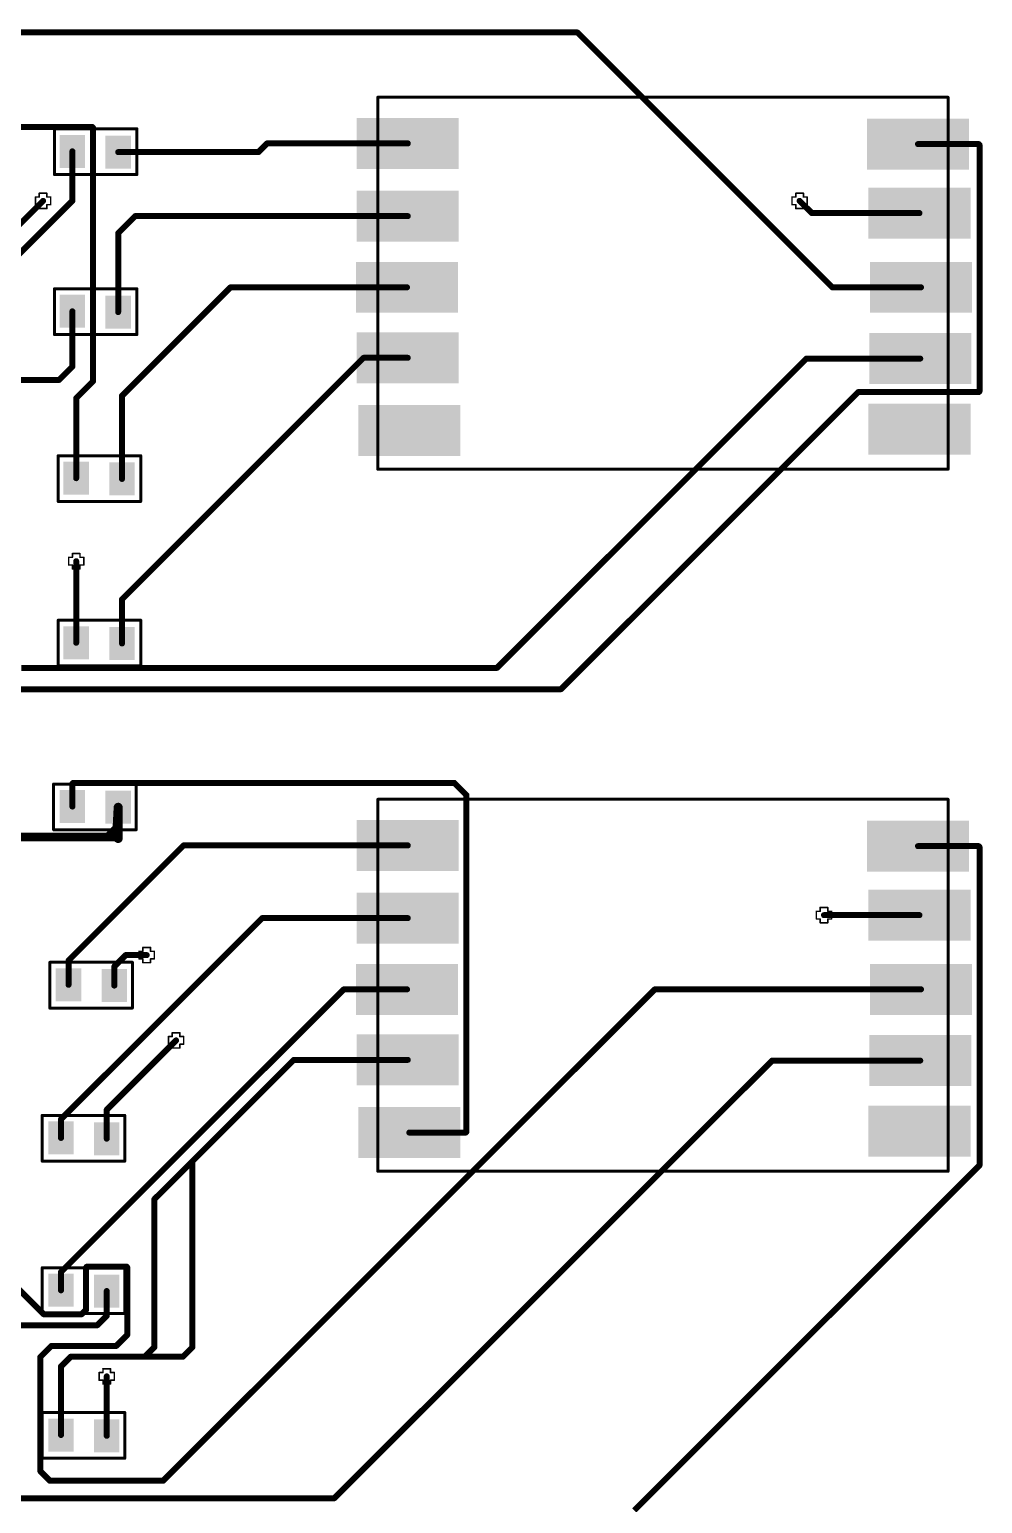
# Paper-space layout 'Лист1' of a CAD drawing. Header units: millimetres. Extents: x 20 to 579, y 6 to 381.
# Drawn here: x 195.99 to 227.75, y 294.32 to 343.47 of the extents above; entities that cross this region are included whole.
import ezdxf

# ---------------------------------------------------------------- set-up
doc = ezdxf.new("R2010")
doc.units = ezdxf.units.MM
for name, color, linetype in [('DrillDrawing', 1, 'Continuous'), ('Mechanical2', 216, 'Continuous'), ('TopLayer', 1, 'Continuous')]:
    doc.layers.add(name, color=color, linetype=linetype)

psp = doc.layouts.new('Лист1')

# ---------------------------------------------------------------- hatches: boundary and pattern name
at = {"layer": 'TopLayer'}
for points in [[(210.296, 340.521), (210.296, 338.821), (206.896, 338.821), (206.896, 340.521)], [(227.296, 340.496), (227.296, 338.796), (223.896, 338.796), (223.896, 340.496)], [(196.995, 338.855), (196.995, 339.955), (197.845, 339.955), (197.845, 338.855)], [(198.52, 338.83), (198.52, 339.93), (199.37, 339.93), (199.37, 338.83)], [(227.346, 338.197), (227.346, 336.497), (223.946, 336.497), (223.946, 338.197)], [(210.296, 338.096), (210.296, 336.396), (206.896, 336.396), (206.896, 338.096)], [(210.271, 335.721), (210.271, 334.021), (206.871, 334.021), (206.871, 335.721)], [(227.396, 335.721), (227.396, 334.021), (223.996, 334.021), (223.996, 335.721)], [(196.995, 333.521), (196.995, 334.621), (197.845, 334.621), (197.845, 333.521)], [(198.52, 333.496), (198.52, 334.596), (199.37, 334.596), (199.37, 333.496)], [(210.296, 333.371), (210.296, 331.671), (206.896, 331.671), (206.896, 333.371)], [(227.371, 333.346), (227.371, 331.646), (223.971, 331.646), (223.971, 333.346)], [(210.346, 330.946), (210.346, 329.246), (206.946, 329.246), (206.946, 330.946)], [(227.346, 330.996), (227.346, 329.296), (223.946, 329.296), (223.946, 330.996)], [(197.121, 327.958), (197.121, 329.058), (197.971, 329.058), (197.971, 327.958)], [(198.646, 327.933), (198.646, 329.033), (199.496, 329.033), (199.496, 327.933)], [(197.122, 322.472), (197.122, 323.572), (197.972, 323.572), (197.972, 322.472)], [(198.647, 322.447), (198.647, 323.547), (199.497, 323.547), (199.497, 322.447)], [(197.845, 318.111), (197.845, 317.011), (196.995, 317.011), (196.995, 318.111)], [(199.37, 318.086), (199.37, 316.986), (198.52, 316.986), (198.52, 318.086)], [(210.296, 317.115), (210.296, 315.415), (206.896, 315.415), (206.896, 317.115)], [(227.296, 317.09), (227.296, 315.39), (223.896, 315.39), (223.896, 317.09)], [(210.296, 314.69), (210.296, 312.99), (206.896, 312.99), (206.896, 314.69)], [(227.346, 314.79), (227.346, 313.09), (223.946, 313.09), (223.946, 314.79)], [(197.717, 312.167), (197.717, 311.067), (196.867, 311.067), (196.867, 312.167)], [(199.242, 312.142), (199.242, 311.042), (198.392, 311.042), (198.392, 312.142)], [(210.271, 312.315), (210.271, 310.615), (206.871, 310.615), (206.871, 312.315)], [(227.396, 312.315), (227.396, 310.615), (223.996, 310.615), (223.996, 312.315)], [(210.296, 309.965), (210.296, 308.265), (206.896, 308.265), (206.896, 309.965)], [(227.371, 309.94), (227.371, 308.24), (223.971, 308.24), (223.971, 309.94)], [(210.346, 307.54), (210.346, 305.84), (206.946, 305.84), (206.946, 307.54)], [(227.346, 307.59), (227.346, 305.89), (223.946, 305.89), (223.946, 307.59)], [(197.464, 307.062), (197.464, 305.962), (196.614, 305.962), (196.614, 307.062)], [(198.989, 307.037), (198.989, 305.937), (198.139, 305.937), (198.139, 307.037)], [(197.464, 301.982), (197.464, 300.882), (196.614, 300.882), (196.614, 301.982)], [(198.989, 301.957), (198.989, 300.857), (198.139, 300.857), (198.139, 301.957)], [(197.464, 297.156), (197.464, 296.056), (196.614, 296.056), (196.614, 297.156)], [(198.989, 297.131), (198.989, 296.031), (198.139, 296.031), (198.139, 297.131)]]:
    psp.add_hatch(color=256, dxfattribs=at).paths.add_polyline_path(points)

# ---------------------------------------------------------------- linework, layer by layer
at = {"layer": 'DrillDrawing', "const_width": 0.0508}
for points in [[(196.188, 337.627), (196.188, 337.881)], [(196.188, 337.881), (196.315, 337.881)], [(196.188, 337.627), (196.315, 337.627)], [(196.315, 337.881), (196.315, 338.008)], [(196.315, 338.008), (196.569, 338.008)], [(196.315, 337.5), (196.315, 337.627)], [(196.569, 337.881), (196.569, 338.008)], [(196.569, 337.881), (196.696, 337.881)], [(196.569, 337.627), (196.696, 337.627)], [(196.569, 337.5), (196.569, 337.627)], [(196.696, 337.627), (196.696, 337.881)], [(221.397, 337.627), (221.397, 337.881)], [(221.397, 337.881), (221.524, 337.881)], [(221.397, 337.627), (221.524, 337.627)], [(221.524, 337.881), (221.524, 338.008)], [(221.524, 338.008), (221.778, 338.008)], [(221.524, 337.5), (221.524, 337.627)], [(221.778, 337.881), (221.778, 338.008)], [(221.778, 337.881), (221.905, 337.881)], [(221.778, 337.627), (221.905, 337.627)], [(221.778, 337.5), (221.778, 337.627)], [(221.905, 337.627), (221.905, 337.881)], [(196.315, 337.5), (196.569, 337.5)], [(221.524, 337.5), (221.778, 337.5)], [(197.293, 325.613), (197.293, 325.867)], [(197.293, 325.867), (197.42, 325.867)], [(197.42, 325.867), (197.42, 325.994)], [(197.42, 325.994), (197.674, 325.994)], [(197.674, 325.867), (197.674, 325.994)], [(197.674, 325.867), (197.801, 325.867)], [(197.801, 325.613), (197.801, 325.867)], [(197.293, 325.613), (197.42, 325.613)], [(197.42, 325.486), (197.42, 325.613)], [(197.42, 325.486), (197.674, 325.486)], [(197.674, 325.613), (197.801, 325.613)], [(197.674, 325.486), (197.674, 325.613)], [(222.21, 313.813), (222.21, 314.067)], [(222.21, 314.067), (222.337, 314.067)], [(222.337, 314.067), (222.337, 314.194)], [(222.337, 314.194), (222.591, 314.194)], [(222.591, 314.067), (222.591, 314.194)], [(222.591, 314.067), (222.718, 314.067)], [(222.718, 313.813), (222.718, 314.067)], [(222.21, 313.813), (222.337, 313.813)], [(222.337, 313.686), (222.337, 313.813)], [(222.337, 313.686), (222.591, 313.686)], [(222.591, 313.813), (222.718, 313.813)], [(222.591, 313.686), (222.591, 313.813)], [(199.642, 312.481), (199.642, 312.735)], [(199.642, 312.735), (199.769, 312.735)], [(199.769, 312.735), (199.769, 312.862)], [(199.769, 312.862), (200.023, 312.862)], [(200.023, 312.735), (200.023, 312.862)], [(200.023, 312.735), (200.15, 312.735)], [(200.15, 312.481), (200.15, 312.735)], [(199.642, 312.481), (199.769, 312.481)], [(199.769, 312.354), (199.769, 312.481)], [(199.769, 312.354), (200.023, 312.354)], [(200.023, 312.481), (200.15, 312.481)], [(200.023, 312.354), (200.023, 312.481)], [(200.62, 309.637), (200.62, 309.891)], [(200.62, 309.891), (200.747, 309.891)], [(200.62, 309.637), (200.747, 309.637)], [(200.747, 309.891), (200.747, 310.018)], [(200.747, 310.018), (201.001, 310.018)], [(200.747, 309.51), (200.747, 309.637)], [(201.001, 309.891), (201.001, 310.018)], [(201.001, 309.891), (201.128, 309.891)], [(201.001, 309.637), (201.128, 309.637)], [(201.001, 309.51), (201.001, 309.637)], [(201.128, 309.637), (201.128, 309.891)], [(200.747, 309.51), (201.001, 309.51)], [(198.437, 298.689), (198.437, 298.816)], [(198.437, 298.816), (198.691, 298.816)], [(198.691, 298.689), (198.691, 298.816)], [(198.31, 298.435), (198.31, 298.689)], [(198.31, 298.689), (198.437, 298.689)], [(198.31, 298.435), (198.437, 298.435)], [(198.437, 298.308), (198.437, 298.435)], [(198.437, 298.308), (198.691, 298.308)], [(198.691, 298.689), (198.818, 298.689)], [(198.691, 298.435), (198.818, 298.435)], [(198.691, 298.308), (198.691, 298.435)], [(198.818, 298.435), (198.818, 298.689)]]:
    psp.add_lwpolyline(points, dxfattribs=at)
at = {"layer": 'DrillDrawing', "const_width": 0.0254}
for points in [[(196.175, 337.881, 1), (196.2, 337.881, 1)], [(196.175, 337.881, 1), (196.2, 337.881, 1)], [(196.175, 337.627, 1), (196.2, 337.627, 1)], [(196.175, 337.627, 1), (196.2, 337.627, 1)], [(196.302, 338.008, 1), (196.327, 338.008, 1)], [(196.302, 338.008, 1), (196.327, 338.008, 1)], [(196.302, 337.881, 1), (196.327, 337.881, 1)], [(196.302, 337.881, 1), (196.327, 337.881, 1)], [(196.302, 337.627, 1), (196.327, 337.627, 1)], [(196.302, 337.627, 1), (196.327, 337.627, 1)], [(196.556, 338.008, 1), (196.581, 338.008, 1)], [(196.556, 338.008, 1), (196.581, 338.008, 1)], [(196.556, 337.881, 1), (196.581, 337.881, 1)], [(196.556, 337.881, 1), (196.581, 337.881, 1)], [(196.556, 337.627, 1), (196.581, 337.627, 1)], [(196.556, 337.627, 1), (196.581, 337.627, 1)], [(196.683, 337.881, 1), (196.708, 337.881, 1)], [(196.683, 337.881, 1), (196.708, 337.881, 1)], [(196.683, 337.627, 1), (196.708, 337.627, 1)], [(196.683, 337.627, 1), (196.708, 337.627, 1)], [(221.385, 337.881, 1), (221.41, 337.881, 1)], [(221.385, 337.881, 1), (221.41, 337.881, 1)], [(221.385, 337.627, 1), (221.41, 337.627, 1)], [(221.385, 337.627, 1), (221.41, 337.627, 1)], [(221.512, 338.008, 1), (221.537, 338.008, 1)], [(221.512, 338.008, 1), (221.537, 338.008, 1)], [(221.512, 337.881, 1), (221.537, 337.881, 1)], [(221.512, 337.881, 1), (221.537, 337.881, 1)], [(221.512, 337.627, 1), (221.537, 337.627, 1)], [(221.512, 337.627, 1), (221.537, 337.627, 1)], [(221.766, 338.008, 1), (221.791, 338.008, 1)], [(221.766, 338.008, 1), (221.791, 338.008, 1)], [(221.766, 337.881, 1), (221.791, 337.881, 1)], [(221.766, 337.881, 1), (221.791, 337.881, 1)], [(221.766, 337.627, 1), (221.791, 337.627, 1)], [(221.766, 337.627, 1), (221.791, 337.627, 1)], [(221.893, 337.881, 1), (221.918, 337.881, 1)], [(221.893, 337.881, 1), (221.918, 337.881, 1)], [(221.893, 337.627, 1), (221.918, 337.627, 1)], [(221.893, 337.627, 1), (221.918, 337.627, 1)], [(196.302, 337.5, 1), (196.327, 337.5, 1)], [(196.302, 337.5, 1), (196.327, 337.5, 1)], [(196.556, 337.5, 1), (196.581, 337.5, 1)], [(196.556, 337.5, 1), (196.581, 337.5, 1)], [(221.512, 337.5, 1), (221.537, 337.5, 1)], [(221.512, 337.5, 1), (221.537, 337.5, 1)], [(221.766, 337.5, 1), (221.791, 337.5, 1)], [(221.766, 337.5, 1), (221.791, 337.5, 1)], [(197.28, 325.867, 1), (197.305, 325.867, 1)], [(197.28, 325.867, 1), (197.305, 325.867, 1)], [(197.407, 325.994, 1), (197.432, 325.994, 1)], [(197.407, 325.994, 1), (197.432, 325.994, 1)], [(197.407, 325.867, 1), (197.432, 325.867, 1)], [(197.407, 325.867, 1), (197.432, 325.867, 1)], [(197.661, 325.994, 1), (197.686, 325.994, 1)], [(197.661, 325.994, 1), (197.686, 325.994, 1)], [(197.661, 325.867, 1), (197.686, 325.867, 1)], [(197.661, 325.867, 1), (197.686, 325.867, 1)], [(197.788, 325.867, 1), (197.813, 325.867, 1)], [(197.788, 325.867, 1), (197.813, 325.867, 1)], [(197.28, 325.613, 1), (197.305, 325.613, 1)], [(197.28, 325.613, 1), (197.305, 325.613, 1)], [(197.407, 325.613, 1), (197.432, 325.613, 1)], [(197.407, 325.613, 1), (197.432, 325.613, 1)], [(197.407, 325.486, 1), (197.432, 325.486, 1)], [(197.407, 325.486, 1), (197.432, 325.486, 1)], [(197.661, 325.613, 1), (197.686, 325.613, 1)], [(197.661, 325.613, 1), (197.686, 325.613, 1)], [(197.661, 325.486, 1), (197.686, 325.486, 1)], [(197.661, 325.486, 1), (197.686, 325.486, 1)], [(197.788, 325.613, 1), (197.813, 325.613, 1)], [(197.788, 325.613, 1), (197.813, 325.613, 1)], [(222.197, 314.067, 1), (222.223, 314.067, 1)], [(222.197, 314.067, 1), (222.223, 314.067, 1)], [(222.324, 314.194, 1), (222.35, 314.194, 1)], [(222.324, 314.194, 1), (222.35, 314.194, 1)], [(222.324, 314.067, 1), (222.35, 314.067, 1)], [(222.324, 314.067, 1), (222.35, 314.067, 1)], [(222.578, 314.194, 1), (222.604, 314.194, 1)], [(222.578, 314.194, 1), (222.604, 314.194, 1)], [(222.578, 314.067, 1), (222.604, 314.067, 1)], [(222.578, 314.067, 1), (222.604, 314.067, 1)], [(222.705, 314.067, 1), (222.731, 314.067, 1)], [(222.705, 314.067, 1), (222.731, 314.067, 1)], [(222.197, 313.813, 1), (222.223, 313.813, 1)], [(222.197, 313.813, 1), (222.223, 313.813, 1)], [(222.324, 313.813, 1), (222.35, 313.813, 1)], [(222.324, 313.813, 1), (222.35, 313.813, 1)], [(222.324, 313.686, 1), (222.35, 313.686, 1)], [(222.324, 313.686, 1), (222.35, 313.686, 1)], [(222.578, 313.813, 1), (222.604, 313.813, 1)], [(222.578, 313.813, 1), (222.604, 313.813, 1)], [(222.578, 313.686, 1), (222.604, 313.686, 1)], [(222.578, 313.686, 1), (222.604, 313.686, 1)], [(222.705, 313.813, 1), (222.731, 313.813, 1)], [(222.705, 313.813, 1), (222.731, 313.813, 1)], [(199.629, 312.735, 1), (199.655, 312.735, 1)], [(199.629, 312.735, 1), (199.655, 312.735, 1)], [(199.756, 312.862, 1), (199.782, 312.862, 1)], [(199.756, 312.862, 1), (199.782, 312.862, 1)], [(199.756, 312.735, 1), (199.782, 312.735, 1)], [(199.756, 312.735, 1), (199.782, 312.735, 1)], [(200.01, 312.862, 1), (200.036, 312.862, 1)], [(200.01, 312.862, 1), (200.036, 312.862, 1)], [(200.01, 312.735, 1), (200.036, 312.735, 1)], [(200.01, 312.735, 1), (200.036, 312.735, 1)], [(200.137, 312.735, 1), (200.163, 312.735, 1)], [(200.137, 312.735, 1), (200.163, 312.735, 1)], [(199.629, 312.481, 1), (199.655, 312.481, 1)], [(199.629, 312.481, 1), (199.655, 312.481, 1)], [(199.756, 312.481, 1), (199.782, 312.481, 1)], [(199.756, 312.481, 1), (199.782, 312.481, 1)], [(199.756, 312.354, 1), (199.782, 312.354, 1)], [(199.756, 312.354, 1), (199.782, 312.354, 1)], [(200.01, 312.481, 1), (200.036, 312.481, 1)], [(200.01, 312.481, 1), (200.036, 312.481, 1)], [(200.01, 312.354, 1), (200.036, 312.354, 1)], [(200.01, 312.354, 1), (200.036, 312.354, 1)], [(200.137, 312.481, 1), (200.163, 312.481, 1)], [(200.137, 312.481, 1), (200.163, 312.481, 1)], [(200.607, 309.891, 1), (200.633, 309.891, 1)], [(200.607, 309.891, 1), (200.633, 309.891, 1)], [(200.607, 309.637, 1), (200.633, 309.637, 1)], [(200.607, 309.637, 1), (200.633, 309.637, 1)], [(200.734, 310.018, 1), (200.76, 310.018, 1)], [(200.734, 310.018, 1), (200.76, 310.018, 1)], [(200.734, 309.891, 1), (200.76, 309.891, 1)], [(200.734, 309.891, 1), (200.76, 309.891, 1)], [(200.734, 309.637, 1), (200.76, 309.637, 1)], [(200.734, 309.637, 1), (200.76, 309.637, 1)], [(200.988, 310.018, 1), (201.014, 310.018, 1)], [(200.988, 310.018, 1), (201.014, 310.018, 1)], [(200.988, 309.891, 1), (201.014, 309.891, 1)], [(200.988, 309.891, 1), (201.014, 309.891, 1)], [(200.988, 309.637, 1), (201.014, 309.637, 1)], [(200.988, 309.637, 1), (201.014, 309.637, 1)], [(201.115, 309.891, 1), (201.141, 309.891, 1)], [(201.115, 309.891, 1), (201.141, 309.891, 1)], [(201.115, 309.637, 1), (201.141, 309.637, 1)], [(201.115, 309.637, 1), (201.141, 309.637, 1)], [(200.734, 309.51, 1), (200.76, 309.51, 1)], [(200.734, 309.51, 1), (200.76, 309.51, 1)], [(200.988, 309.51, 1), (201.014, 309.51, 1)], [(200.988, 309.51, 1), (201.014, 309.51, 1)], [(198.424, 298.816, 1), (198.449, 298.816, 1)], [(198.424, 298.816, 1), (198.449, 298.816, 1)], [(198.678, 298.816, 1), (198.703, 298.816, 1)], [(198.678, 298.816, 1), (198.703, 298.816, 1)], [(198.297, 298.689, 1), (198.322, 298.689, 1)], [(198.297, 298.689, 1), (198.322, 298.689, 1)], [(198.297, 298.435, 1), (198.322, 298.435, 1)], [(198.297, 298.435, 1), (198.322, 298.435, 1)], [(198.424, 298.689, 1), (198.449, 298.689, 1)], [(198.424, 298.689, 1), (198.449, 298.689, 1)], [(198.424, 298.435, 1), (198.449, 298.435, 1)], [(198.424, 298.435, 1), (198.449, 298.435, 1)], [(198.424, 298.308, 1), (198.449, 298.308, 1)], [(198.424, 298.308, 1), (198.449, 298.308, 1)], [(198.678, 298.689, 1), (198.703, 298.689, 1)], [(198.678, 298.689, 1), (198.703, 298.689, 1)], [(198.678, 298.435, 1), (198.703, 298.435, 1)], [(198.678, 298.435, 1), (198.703, 298.435, 1)], [(198.678, 298.308, 1), (198.703, 298.308, 1)], [(198.678, 298.308, 1), (198.703, 298.308, 1)], [(198.805, 298.689, 1), (198.83, 298.689, 1)], [(198.805, 298.689, 1), (198.83, 298.689, 1)], [(198.805, 298.435, 1), (198.83, 298.435, 1)], [(198.805, 298.435, 1), (198.83, 298.435, 1)]]:
    psp.add_lwpolyline(points, format="xyb", close=True, dxfattribs=at)
at = {"layer": 'Mechanical2', "const_width": 0.1}
for points in [[(207.597, 328.807), (207.597, 341.208)], [(207.597, 341.208), (226.597, 341.208)], [(226.597, 328.807), (226.597, 341.208)], [(196.82, 338.63), (196.82, 340.156)], [(196.82, 340.156), (199.57, 340.156)], [(199.57, 338.63), (199.57, 340.156)], [(196.82, 338.63), (199.57, 338.63)], [(196.82, 333.296), (196.82, 334.822)], [(196.82, 334.822), (199.57, 334.822)], [(199.57, 333.296), (199.57, 334.822)], [(196.82, 333.296), (199.57, 333.296)], [(196.946, 327.733), (196.946, 329.258)], [(196.946, 329.258), (199.696, 329.258)], [(199.696, 327.733), (199.696, 329.258)], [(207.597, 328.807), (226.597, 328.807)], [(196.946, 327.733), (199.696, 327.733)], [(196.947, 322.247), (196.947, 323.773)], [(196.947, 323.773), (199.697, 323.773)], [(199.697, 322.247), (199.697, 323.773)], [(196.947, 322.247), (199.697, 322.247)], [(196.795, 316.786), (196.795, 318.312)], [(196.795, 318.312), (199.545, 318.312)], [(199.545, 316.786), (199.545, 318.312)], [(207.597, 305.401), (207.597, 317.802)], [(207.597, 317.802), (226.597, 317.802)], [(226.597, 305.401), (226.597, 317.802)], [(196.795, 316.786), (199.545, 316.786)], [(196.667, 310.842), (196.667, 312.367)], [(196.667, 312.367), (199.417, 312.367)], [(199.417, 310.842), (199.417, 312.367)], [(196.667, 310.842), (199.417, 310.842)], [(196.414, 305.737), (196.414, 307.263)], [(196.414, 307.263), (199.164, 307.263)], [(199.164, 305.737), (199.164, 307.263)], [(196.414, 305.737), (199.164, 305.737)], [(207.597, 305.401), (226.597, 305.401)], [(196.414, 300.657), (196.414, 302.183)], [(196.414, 302.183), (199.164, 302.183)], [(199.164, 300.657), (199.164, 302.183)], [(196.414, 300.657), (199.164, 300.657)], [(196.414, 295.831), (196.414, 297.357)], [(196.414, 297.357), (199.164, 297.357)], [(199.164, 295.831), (199.164, 297.357)], [(196.414, 295.831), (199.164, 295.831)]]:
    psp.add_lwpolyline(points, dxfattribs=at)
at = {"layer": 'Mechanical2', "const_width": 0.05}
for points in [[(207.572, 341.208, 1), (207.622, 341.208, 1)], [(207.572, 341.208, 1), (207.622, 341.208, 1)], [(226.572, 341.208, 1), (226.622, 341.208, 1)], [(226.572, 341.208, 1), (226.622, 341.208, 1)], [(196.795, 340.156, 1), (196.845, 340.156, 1)], [(196.795, 340.156, 1), (196.845, 340.156, 1)], [(199.545, 340.156, 1), (199.595, 340.156, 1)], [(199.545, 340.156, 1), (199.595, 340.156, 1)], [(196.795, 338.63, 1), (196.845, 338.63, 1)], [(196.795, 338.63, 1), (196.845, 338.63, 1)], [(199.545, 338.63, 1), (199.595, 338.63, 1)], [(199.545, 338.63, 1), (199.595, 338.63, 1)], [(196.795, 334.822, 1), (196.845, 334.822, 1)], [(196.795, 334.822, 1), (196.845, 334.822, 1)], [(199.545, 334.822, 1), (199.595, 334.822, 1)], [(199.545, 334.822, 1), (199.595, 334.822, 1)], [(196.795, 333.296, 1), (196.845, 333.296, 1)], [(196.795, 333.296, 1), (196.845, 333.296, 1)], [(199.545, 333.296, 1), (199.595, 333.296, 1)], [(199.545, 333.296, 1), (199.595, 333.296, 1)], [(196.921, 329.258, 1), (196.971, 329.258, 1)], [(196.921, 329.258, 1), (196.971, 329.258, 1)], [(199.671, 329.258, 1), (199.721, 329.258, 1)], [(199.671, 329.258, 1), (199.721, 329.258, 1)], [(207.572, 328.807, 1), (207.622, 328.807, 1)], [(207.572, 328.807, 1), (207.622, 328.807, 1)], [(226.572, 328.807, 1), (226.622, 328.807, 1)], [(226.572, 328.807, 1), (226.622, 328.807, 1)], [(196.921, 327.733, 1), (196.971, 327.733, 1)], [(196.921, 327.733, 1), (196.971, 327.733, 1)], [(199.671, 327.733, 1), (199.721, 327.733, 1)], [(199.671, 327.733, 1), (199.721, 327.733, 1)], [(196.922, 323.773, 1), (196.972, 323.773, 1)], [(196.922, 323.773, 1), (196.972, 323.773, 1)], [(199.672, 323.773, 1), (199.722, 323.773, 1)], [(199.672, 323.773, 1), (199.722, 323.773, 1)], [(196.922, 322.247, 1), (196.972, 322.247, 1)], [(196.922, 322.247, 1), (196.972, 322.247, 1)], [(199.672, 322.247, 1), (199.722, 322.247, 1)], [(199.672, 322.247, 1), (199.722, 322.247, 1)], [(196.77, 318.312, 1), (196.82, 318.312, 1)], [(196.77, 318.312, 1), (196.82, 318.312, 1)], [(199.52, 318.312, 1), (199.57, 318.312, 1)], [(199.52, 318.312, 1), (199.57, 318.312, 1)], [(207.572, 317.802, 1), (207.622, 317.802, 1)], [(207.572, 317.802, 1), (207.622, 317.802, 1)], [(226.572, 317.802, 1), (226.622, 317.802, 1)], [(226.572, 317.802, 1), (226.622, 317.802, 1)], [(196.77, 316.786, 1), (196.82, 316.786, 1)], [(196.77, 316.786, 1), (196.82, 316.786, 1)], [(199.52, 316.786, 1), (199.57, 316.786, 1)], [(199.52, 316.786, 1), (199.57, 316.786, 1)], [(196.642, 312.367, 1), (196.692, 312.367, 1)], [(196.642, 312.367, 1), (196.692, 312.367, 1)], [(199.392, 312.367, 1), (199.442, 312.367, 1)], [(199.392, 312.367, 1), (199.442, 312.367, 1)], [(196.642, 310.842, 1), (196.692, 310.842, 1)], [(196.642, 310.842, 1), (196.692, 310.842, 1)], [(199.392, 310.842, 1), (199.442, 310.842, 1)], [(199.392, 310.842, 1), (199.442, 310.842, 1)], [(196.389, 307.263, 1), (196.439, 307.263, 1)], [(196.389, 307.263, 1), (196.439, 307.263, 1)], [(199.139, 307.263, 1), (199.189, 307.263, 1)], [(199.139, 307.263, 1), (199.189, 307.263, 1)], [(196.389, 305.737, 1), (196.439, 305.737, 1)], [(196.389, 305.737, 1), (196.439, 305.737, 1)], [(199.139, 305.737, 1), (199.189, 305.737, 1)], [(199.139, 305.737, 1), (199.189, 305.737, 1)], [(207.572, 305.401, 1), (207.622, 305.401, 1)], [(207.572, 305.401, 1), (207.622, 305.401, 1)], [(226.572, 305.401, 1), (226.622, 305.401, 1)], [(226.572, 305.401, 1), (226.622, 305.401, 1)], [(196.389, 302.183, 1), (196.439, 302.183, 1)], [(196.389, 302.183, 1), (196.439, 302.183, 1)], [(199.139, 302.183, 1), (199.189, 302.183, 1)], [(199.139, 302.183, 1), (199.189, 302.183, 1)], [(196.389, 300.657, 1), (196.439, 300.657, 1)], [(196.389, 300.657, 1), (196.439, 300.657, 1)], [(199.139, 300.657, 1), (199.189, 300.657, 1)], [(199.139, 300.657, 1), (199.189, 300.657, 1)], [(196.389, 297.357, 1), (196.439, 297.357, 1)], [(196.389, 297.357, 1), (196.439, 297.357, 1)], [(199.139, 297.357, 1), (199.189, 297.357, 1)], [(199.139, 297.357, 1), (199.189, 297.357, 1)], [(196.389, 295.831, 1), (196.439, 295.831, 1)], [(196.389, 295.831, 1), (196.439, 295.831, 1)], [(199.139, 295.831, 1), (199.189, 295.831, 1)], [(199.139, 295.831, 1), (199.189, 295.831, 1)]]:
    psp.add_lwpolyline(points, format="xyb", close=True, dxfattribs=at)
at = {"layer": 'TopLayer'}
for points, const_width in [([(192.302, 343.368), (214.247, 343.368)], 0.2), ([(214.247, 343.368), (222.743, 334.871)], 0.2), ([(195.692, 340.218), (198.08, 340.218)], 0.2), ([(198.08, 340.218), (198.105, 340.193)], 0.2), ([(198.105, 331.735), (198.105, 340.193)], 0.2), ([(203.617, 339.38), (203.908, 339.671)], 0.2), ([(203.908, 339.671), (208.596, 339.671)], 0.2), ([(225.596, 339.646), (227.62, 339.646)], 0.2), ([(227.62, 339.646), (227.646, 339.621)], 0.2), ([(227.646, 331.404), (227.646, 339.621)], 0.2), ([(197.42, 337.757), (197.42, 339.405)], 0.2), ([(198.945, 339.38), (203.617, 339.38)], 0.2), ([(192.083, 332.42), (197.42, 337.757)], 0.2), ([(192.474, 333.786), (196.442, 337.754)], 0.2), ([(221.651, 337.754), (222.059, 337.347)], 0.2), ([(198.945, 336.676), (199.515, 337.246)], 0.2), ([(199.515, 337.246), (208.596, 337.246)], 0.2), ([(222.059, 337.347), (225.646, 337.347)], 0.2), ([(198.945, 334.046), (198.945, 336.676)], 0.2), ([(199.071, 331.252), (202.69, 334.871)], 0.2), ([(202.69, 334.871), (208.571, 334.871)], 0.2), ([(222.743, 334.871), (225.696, 334.871)], 0.2), ([(197.42, 332.23), (197.42, 334.071)], 0.2), ([(196.975, 331.785), (197.42, 332.23)], 0.2), ([(199.072, 324.47), (207.123, 332.521)], 0.2), ([(207.123, 332.521), (208.596, 332.521)], 0.2), ([(211.567, 322.184), (221.88, 332.496)], 0.2), ([(221.88, 332.496), (225.671, 332.496)], 0.2), ([(176.918, 331.785), (196.975, 331.785)], 0.2), ([(197.546, 331.175), (198.105, 331.735)], 0.2), ([(197.546, 328.508), (197.546, 331.175)], 0.2), ([(199.071, 328.483), (199.071, 331.252)], 0.2), ([(213.701, 321.473), (223.607, 331.379)], 0.2), ([(223.607, 331.379), (227.62, 331.379)], 0.2), ([(227.62, 331.379), (227.646, 331.404)], 0.2), ([(197.547, 323.022), (197.547, 325.74)], 0.2), ([(199.072, 322.997), (199.072, 324.47)], 0.2), ([(195.718, 322.184), (211.567, 322.184)], 0.2), ([(192.53, 321.473), (213.701, 321.473)], 0.2), ([(197.42, 318.323), (197.445, 318.349)], 0.2), ([(197.42, 317.561), (197.42, 318.323)], 0.2), ([(197.445, 318.349), (210.145, 318.349)], 0.2), ([(210.145, 318.349), (210.551, 317.942)], 0.2), ([(210.551, 306.716), (210.551, 317.942)], 0.2), ([(198.909, 316.841), (198.945, 317.536)], 0.3), ([(198.945, 316.877), (198.945, 317.536)], 0.3), ([(198.613, 316.545), (198.909, 316.841)], 0.3), ([(198.894, 316.545), (198.909, 316.841)], 0.3), ([(198.909, 316.841), (198.945, 316.877)], 0.3), ([(198.945, 316.495), (198.945, 316.877)], 0.3), ([(192.951, 316.545), (198.613, 316.545)], 0.3), ([(198.613, 316.545), (198.894, 316.545)], 0.3), ([(197.292, 312.43), (201.127, 316.265)], 0.2), ([(201.127, 316.265), (208.596, 316.265)], 0.2), ([(225.596, 316.24), (227.62, 316.24)], 0.2), ([(227.62, 316.24), (227.646, 316.215)], 0.2), ([(227.646, 305.598), (227.646, 316.215)], 0.2), ([(222.464, 313.94), (225.646, 313.94)], 0.2), ([(197.039, 307.135), (203.744, 313.84)], 0.2), ([(203.744, 313.84), (208.596, 313.84)], 0.2), ([(198.817, 312.227), (199.198, 312.608)], 0.2), ([(199.198, 312.608), (199.896, 312.608)], 0.2), ([(197.292, 311.617), (197.292, 312.43)], 0.2), ([(198.817, 311.592), (198.817, 312.227)], 0.2), ([(197.039, 302.042), (206.462, 311.465)], 0.2), ([(200.442, 295.082), (216.825, 311.465)], 0.2), ([(206.462, 311.465), (208.571, 311.465)], 0.2), ([(216.825, 311.465), (225.696, 311.465)], 0.2), ([(198.564, 307.453), (200.874, 309.764)], 0.2), ([(201.42, 305.738), (204.798, 309.115)], 0.2), ([(204.798, 309.115), (208.596, 309.115)], 0.2), ([(206.145, 294.498), (220.737, 309.09)], 0.2), ([(220.737, 309.09), (225.671, 309.09)], 0.2), ([(197.039, 306.512), (197.039, 307.135)], 0.2), ([(198.564, 306.487), (198.564, 307.453)], 0.2), ([(208.646, 306.69), (210.526, 306.69)], 0.2), ([(210.526, 306.69), (210.551, 306.716)], 0.2), ([(200.15, 304.468), (201.42, 305.738)], 0.2), ([(201.42, 299.535), (201.42, 305.738)], 0.2), ([(216.139, 294.092), (227.646, 305.598)], 0.2), ([(200.15, 299.535), (200.15, 304.468)], 0.2), ([(197.877, 302.194), (197.902, 302.22)], 0.2), ([(197.877, 300.785), (197.877, 302.194)], 0.2), ([(197.902, 302.22), (199.223, 302.22)], 0.2), ([(199.223, 302.22), (199.248, 302.194)], 0.2), ([(199.248, 299.947), (199.248, 302.194)], 0.2), ([(197.039, 301.432), (197.039, 302.042)], 0.2), ([(195.464, 301.636), (196.467, 300.632)], 0.2), ([(198.564, 300.583), (198.564, 301.407)], 0.2), ([(197.724, 300.632), (197.877, 300.785)], 0.2), ([(191.578, 300.264), (198.245, 300.264)], 0.2), ([(196.467, 300.632), (197.724, 300.632)], 0.2), ([(198.245, 300.264), (198.564, 300.583)], 0.2), ([(198.88, 299.578), (199.248, 299.947)], 0.2), ([(196.353, 299.21), (196.721, 299.578)], 0.2), ([(196.353, 295.4), (196.353, 299.21)], 0.2), ([(196.721, 299.578), (198.88, 299.578)], 0.2), ([(197.039, 298.892), (197.363, 299.217)], 0.2), ([(197.363, 299.217), (199.833, 299.217)], 0.2), ([(199.833, 299.217), (200.15, 299.535)], 0.2), ([(199.833, 299.217), (201.103, 299.217)], 0.2), ([(201.103, 299.217), (201.42, 299.535)], 0.2), ([(197.039, 296.606), (197.039, 298.892)], 0.2), ([(198.564, 296.581), (198.564, 298.562)], 0.2), ([(196.353, 295.4), (196.67, 295.082)], 0.2), ([(196.67, 295.082), (200.442, 295.082)], 0.2), ([(195.667, 294.498), (206.145, 294.498)], 0.2)]:
    psp.add_lwpolyline(points, dxfattribs=dict(at, const_width=const_width))
for points, const_width in [([(214.197, 343.368, 1), (214.297, 343.368, 1)], 0.1), ([(214.197, 343.368, 1), (214.297, 343.368, 1)], 0.1), ([(198.03, 340.218, 1), (198.13, 340.218, 1)], 0.1), ([(198.03, 340.218, 1), (198.13, 340.218, 1)], 0.1), ([(198.055, 340.193, 1), (198.155, 340.193, 1)], 0.1), ([(198.055, 340.193, 1), (198.155, 340.193, 1)], 0.1), ([(203.858, 339.671, 1), (203.958, 339.671, 1)], 0.1), ([(203.858, 339.671, 1), (203.958, 339.671, 1)], 0.1), ([(208.546, 339.671, 1), (208.646, 339.671, 1)], 0.1), ([(225.546, 339.646, 1), (225.646, 339.646, 1)], 0.1), ([(227.57, 339.646, 1), (227.67, 339.646, 1)], 0.1), ([(227.57, 339.646, 1), (227.67, 339.646, 1)], 0.1), ([(227.596, 339.621, 1), (227.696, 339.621, 1)], 0.1), ([(227.596, 339.621, 1), (227.696, 339.621, 1)], 0.1), ([(197.37, 339.405, 1), (197.47, 339.405, 1)], 0.1), ([(198.895, 339.38, 1), (198.995, 339.38, 1)], 0.1), ([(203.567, 339.38, 1), (203.667, 339.38, 1)], 0.1), ([(203.567, 339.38, 1), (203.667, 339.38, 1)], 0.1), ([(196.392, 337.754, 1), (196.492, 337.754, 1)], 0.1), ([(197.37, 337.757, 1), (197.47, 337.757, 1)], 0.1), ([(197.37, 337.757, 1), (197.47, 337.757, 1)], 0.1), ([(221.601, 337.754, 1), (221.701, 337.754, 1)], 0.1), ([(199.465, 337.246, 1), (199.565, 337.246, 1)], 0.1), ([(199.465, 337.246, 1), (199.565, 337.246, 1)], 0.1), ([(208.546, 337.246, 1), (208.646, 337.246, 1)], 0.1), ([(222.009, 337.347, 1), (222.109, 337.347, 1)], 0.1), ([(222.009, 337.347, 1), (222.109, 337.347, 1)], 0.1), ([(225.596, 337.347, 1), (225.696, 337.347, 1)], 0.1), ([(198.895, 336.676, 1), (198.995, 336.676, 1)], 0.1), ([(198.895, 336.676, 1), (198.995, 336.676, 1)], 0.1), ([(202.64, 334.871, 1), (202.74, 334.871, 1)], 0.1), ([(202.64, 334.871, 1), (202.74, 334.871, 1)], 0.1), ([(208.521, 334.871, 1), (208.621, 334.871, 1)], 0.1), ([(222.693, 334.871, 1), (222.793, 334.871, 1)], 0.1), ([(222.693, 334.871, 1), (222.793, 334.871, 1)], 0.1), ([(225.646, 334.871, 1), (225.746, 334.871, 1)], 0.1), ([(197.37, 334.071, 1), (197.47, 334.071, 1)], 0.1), ([(198.895, 334.046, 1), (198.995, 334.046, 1)], 0.1), ([(197.37, 332.23, 1), (197.47, 332.23, 1)], 0.1), ([(197.37, 332.23, 1), (197.47, 332.23, 1)], 0.1), ([(207.073, 332.521, 1), (207.173, 332.521, 1)], 0.1), ([(207.073, 332.521, 1), (207.173, 332.521, 1)], 0.1), ([(208.546, 332.521, 1), (208.646, 332.521, 1)], 0.1), ([(221.83, 332.496, 1), (221.93, 332.496, 1)], 0.1), ([(221.83, 332.496, 1), (221.93, 332.496, 1)], 0.1), ([(225.621, 332.496, 1), (225.721, 332.496, 1)], 0.1), ([(196.925, 331.785, 1), (197.025, 331.785, 1)], 0.1), ([(196.925, 331.785, 1), (197.025, 331.785, 1)], 0.1), ([(198.055, 331.735, 1), (198.155, 331.735, 1)], 0.1), ([(198.055, 331.735, 1), (198.155, 331.735, 1)], 0.1), ([(197.496, 331.175, 1), (197.596, 331.175, 1)], 0.1), ([(197.496, 331.175, 1), (197.596, 331.175, 1)], 0.1), ([(199.021, 331.252, 1), (199.121, 331.252, 1)], 0.1), ([(199.021, 331.252, 1), (199.121, 331.252, 1)], 0.1), ([(223.557, 331.379, 1), (223.657, 331.379, 1)], 0.1), ([(223.557, 331.379, 1), (223.657, 331.379, 1)], 0.1), ([(227.57, 331.379, 1), (227.67, 331.379, 1)], 0.1), ([(227.57, 331.379, 1), (227.67, 331.379, 1)], 0.1), ([(227.596, 331.404, 1), (227.696, 331.404, 1)], 0.1), ([(227.596, 331.404, 1), (227.696, 331.404, 1)], 0.1), ([(197.496, 328.508, 1), (197.596, 328.508, 1)], 0.1), ([(199.021, 328.483, 1), (199.121, 328.483, 1)], 0.1), ([(197.497, 325.74, 1), (197.597, 325.74, 1)], 0.1), ([(199.022, 324.47, 1), (199.122, 324.47, 1)], 0.1), ([(199.022, 324.47, 1), (199.122, 324.47, 1)], 0.1), ([(197.497, 323.022, 1), (197.597, 323.022, 1)], 0.1), ([(199.022, 322.997, 1), (199.122, 322.997, 1)], 0.1), ([(211.517, 322.184, 1), (211.617, 322.184, 1)], 0.1), ([(211.517, 322.184, 1), (211.617, 322.184, 1)], 0.1), ([(213.651, 321.473, 1), (213.751, 321.473, 1)], 0.1), ([(213.651, 321.473, 1), (213.751, 321.473, 1)], 0.1), ([(197.37, 318.323, 1), (197.47, 318.323, 1)], 0.1), ([(197.37, 318.323, 1), (197.47, 318.323, 1)], 0.1), ([(197.395, 318.349, 1), (197.495, 318.349, 1)], 0.1), ([(197.395, 318.349, 1), (197.495, 318.349, 1)], 0.1), ([(210.095, 318.349, 1), (210.195, 318.349, 1)], 0.1), ([(210.095, 318.349, 1), (210.195, 318.349, 1)], 0.1), ([(210.501, 317.942, 1), (210.601, 317.942, 1)], 0.1), ([(210.501, 317.942, 1), (210.601, 317.942, 1)], 0.1), ([(197.37, 317.561, 1), (197.47, 317.561, 1)], 0.1), ([(198.87, 317.536, 1), (199.02, 317.536, 1)], 0.15), ([(198.87, 317.536, 1), (199.02, 317.536, 1)], 0.15), ([(198.834, 316.841, 1), (198.984, 316.841, 1)], 0.15), ([(198.834, 316.841, 1), (198.984, 316.841, 1)], 0.15), ([(198.834, 316.841, 1), (198.984, 316.841, 1)], 0.15), ([(198.834, 316.841, 1), (198.984, 316.841, 1)], 0.15), ([(198.87, 316.877, 1), (199.02, 316.877, 1)], 0.15), ([(198.87, 316.877, 1), (199.02, 316.877, 1)], 0.15), ([(198.87, 316.877, 1), (199.02, 316.877, 1)], 0.15), ([(198.538, 316.545, 1), (198.688, 316.545, 1)], 0.15), ([(198.538, 316.545, 1), (198.688, 316.545, 1)], 0.15), ([(198.538, 316.545, 1), (198.688, 316.545, 1)], 0.15), ([(198.819, 316.545, 1), (198.969, 316.545, 1)], 0.15), ([(198.819, 316.545, 1), (198.969, 316.545, 1)], 0.15), ([(198.87, 316.495, 1), (199.02, 316.495, 1)], 0.15), ([(201.077, 316.265, 1), (201.177, 316.265, 1)], 0.1), ([(201.077, 316.265, 1), (201.177, 316.265, 1)], 0.1), ([(208.546, 316.265, 1), (208.646, 316.265, 1)], 0.1), ([(225.546, 316.24, 1), (225.646, 316.24, 1)], 0.1), ([(227.57, 316.24, 1), (227.67, 316.24, 1)], 0.1), ([(227.57, 316.24, 1), (227.67, 316.24, 1)], 0.1), ([(227.596, 316.215, 1), (227.696, 316.215, 1)], 0.1), ([(227.596, 316.215, 1), (227.696, 316.215, 1)], 0.1), ([(222.414, 313.94, 1), (222.514, 313.94, 1)], 0.1), ([(225.596, 313.94, 1), (225.696, 313.94, 1)], 0.1), ([(203.694, 313.84, 1), (203.794, 313.84, 1)], 0.1), ([(203.694, 313.84, 1), (203.794, 313.84, 1)], 0.1), ([(208.546, 313.84, 1), (208.646, 313.84, 1)], 0.1), ([(199.148, 312.608, 1), (199.248, 312.608, 1)], 0.1), ([(199.148, 312.608, 1), (199.248, 312.608, 1)], 0.1), ([(199.846, 312.608, 1), (199.946, 312.608, 1)], 0.1), ([(197.242, 312.43, 1), (197.342, 312.43, 1)], 0.1), ([(197.242, 312.43, 1), (197.342, 312.43, 1)], 0.1), ([(198.767, 312.227, 1), (198.867, 312.227, 1)], 0.1), ([(198.767, 312.227, 1), (198.867, 312.227, 1)], 0.1), ([(197.242, 311.617, 1), (197.342, 311.617, 1)], 0.1), ([(198.767, 311.592, 1), (198.867, 311.592, 1)], 0.1), ([(206.412, 311.465, 1), (206.512, 311.465, 1)], 0.1), ([(206.412, 311.465, 1), (206.512, 311.465, 1)], 0.1), ([(208.521, 311.465, 1), (208.621, 311.465, 1)], 0.1), ([(216.775, 311.465, 1), (216.875, 311.465, 1)], 0.1), ([(216.775, 311.465, 1), (216.875, 311.465, 1)], 0.1), ([(225.646, 311.465, 1), (225.746, 311.465, 1)], 0.1), ([(200.824, 309.764, 1), (200.924, 309.764, 1)], 0.1), ([(204.748, 309.115, 1), (204.848, 309.115, 1)], 0.1), ([(204.748, 309.115, 1), (204.848, 309.115, 1)], 0.1), ([(208.546, 309.115, 1), (208.646, 309.115, 1)], 0.1), ([(220.687, 309.09, 1), (220.787, 309.09, 1)], 0.1), ([(220.687, 309.09, 1), (220.787, 309.09, 1)], 0.1), ([(225.621, 309.09, 1), (225.721, 309.09, 1)], 0.1), ([(196.989, 307.135, 1), (197.089, 307.135, 1)], 0.1), ([(196.989, 307.135, 1), (197.089, 307.135, 1)], 0.1), ([(198.514, 307.453, 1), (198.614, 307.453, 1)], 0.1), ([(198.514, 307.453, 1), (198.614, 307.453, 1)], 0.1), ([(208.596, 306.69, 1), (208.696, 306.69, 1)], 0.1), ([(210.476, 306.69, 1), (210.576, 306.69, 1)], 0.1), ([(210.476, 306.69, 1), (210.576, 306.69, 1)], 0.1), ([(210.501, 306.716, 1), (210.601, 306.716, 1)], 0.1), ([(210.501, 306.716, 1), (210.601, 306.716, 1)], 0.1), ([(196.989, 306.512, 1), (197.089, 306.512, 1)], 0.1), ([(198.514, 306.487, 1), (198.614, 306.487, 1)], 0.1), ([(201.37, 305.738, 1), (201.47, 305.738, 1)], 0.1), ([(201.37, 305.738, 1), (201.47, 305.738, 1)], 0.1), ([(201.37, 305.738, 1), (201.47, 305.738, 1)], 0.1), ([(227.596, 305.598, 1), (227.696, 305.598, 1)], 0.1), ([(227.596, 305.598, 1), (227.696, 305.598, 1)], 0.1), ([(200.1, 304.468, 1), (200.2, 304.468, 1)], 0.1), ([(200.1, 304.468, 1), (200.2, 304.468, 1)], 0.1), ([(197.827, 302.194, 1), (197.927, 302.194, 1)], 0.1), ([(197.827, 302.194, 1), (197.927, 302.194, 1)], 0.1), ([(197.852, 302.22, 1), (197.952, 302.22, 1)], 0.1), ([(197.852, 302.22, 1), (197.952, 302.22, 1)], 0.1), ([(199.173, 302.22, 1), (199.273, 302.22, 1)], 0.1), ([(199.173, 302.22, 1), (199.273, 302.22, 1)], 0.1), ([(199.198, 302.194, 1), (199.298, 302.194, 1)], 0.1), ([(199.198, 302.194, 1), (199.298, 302.194, 1)], 0.1), ([(196.989, 302.042, 1), (197.089, 302.042, 1)], 0.1), ([(196.989, 302.042, 1), (197.089, 302.042, 1)], 0.1), ([(196.989, 301.432, 1), (197.089, 301.432, 1)], 0.1), ([(198.514, 301.407, 1), (198.614, 301.407, 1)], 0.1), ([(197.827, 300.785, 1), (197.927, 300.785, 1)], 0.1), ([(197.827, 300.785, 1), (197.927, 300.785, 1)], 0.1), ([(196.417, 300.632, 1), (196.517, 300.632, 1)], 0.1), ([(196.417, 300.632, 1), (196.517, 300.632, 1)], 0.1), ([(197.674, 300.632, 1), (197.774, 300.632, 1)], 0.1), ([(197.674, 300.632, 1), (197.774, 300.632, 1)], 0.1), ([(198.195, 300.264, 1), (198.295, 300.264, 1)], 0.1), ([(198.195, 300.264, 1), (198.295, 300.264, 1)], 0.1), ([(198.514, 300.583, 1), (198.614, 300.583, 1)], 0.1), ([(198.514, 300.583, 1), (198.614, 300.583, 1)], 0.1), ([(199.198, 299.947, 1), (199.298, 299.947, 1)], 0.1), ([(199.198, 299.947, 1), (199.298, 299.947, 1)], 0.1), ([(196.303, 299.21, 1), (196.403, 299.21, 1)], 0.1), ([(196.303, 299.21, 1), (196.403, 299.21, 1)], 0.1), ([(196.671, 299.578, 1), (196.771, 299.578, 1)], 0.1), ([(196.671, 299.578, 1), (196.771, 299.578, 1)], 0.1), ([(197.313, 299.217, 1), (197.413, 299.217, 1)], 0.1), ([(197.313, 299.217, 1), (197.413, 299.217, 1)], 0.1), ([(198.83, 299.578, 1), (198.93, 299.578, 1)], 0.1), ([(198.83, 299.578, 1), (198.93, 299.578, 1)], 0.1), ([(199.783, 299.217, 1), (199.883, 299.217, 1)], 0.1), ([(199.783, 299.217, 1), (199.883, 299.217, 1)], 0.1), ([(199.783, 299.217, 1), (199.883, 299.217, 1)], 0.1), ([(200.1, 299.535, 1), (200.2, 299.535, 1)], 0.1), ([(200.1, 299.535, 1), (200.2, 299.535, 1)], 0.1), ([(201.053, 299.217, 1), (201.153, 299.217, 1)], 0.1), ([(201.053, 299.217, 1), (201.153, 299.217, 1)], 0.1), ([(201.37, 299.535, 1), (201.47, 299.535, 1)], 0.1), ([(201.37, 299.535, 1), (201.47, 299.535, 1)], 0.1), ([(196.989, 298.892, 1), (197.089, 298.892, 1)], 0.1), ([(196.989, 298.892, 1), (197.089, 298.892, 1)], 0.1), ([(198.514, 298.562, 1), (198.614, 298.562, 1)], 0.1), ([(196.989, 296.606, 1), (197.089, 296.606, 1)], 0.1), ([(198.514, 296.581, 1), (198.614, 296.581, 1)], 0.1), ([(196.303, 295.4, 1), (196.403, 295.4, 1)], 0.1), ([(196.303, 295.4, 1), (196.403, 295.4, 1)], 0.1), ([(196.62, 295.082, 1), (196.72, 295.082, 1)], 0.1), ([(196.62, 295.082, 1), (196.72, 295.082, 1)], 0.1), ([(200.392, 295.082, 1), (200.492, 295.082, 1)], 0.1), ([(200.392, 295.082, 1), (200.492, 295.082, 1)], 0.1), ([(206.095, 294.498, 1), (206.195, 294.498, 1)], 0.1), ([(206.095, 294.498, 1), (206.195, 294.498, 1)], 0.1)]:
    psp.add_lwpolyline(points, format="xyb", close=True, dxfattribs=dict(at, const_width=const_width))

doc.saveas('drawing.dxf')
